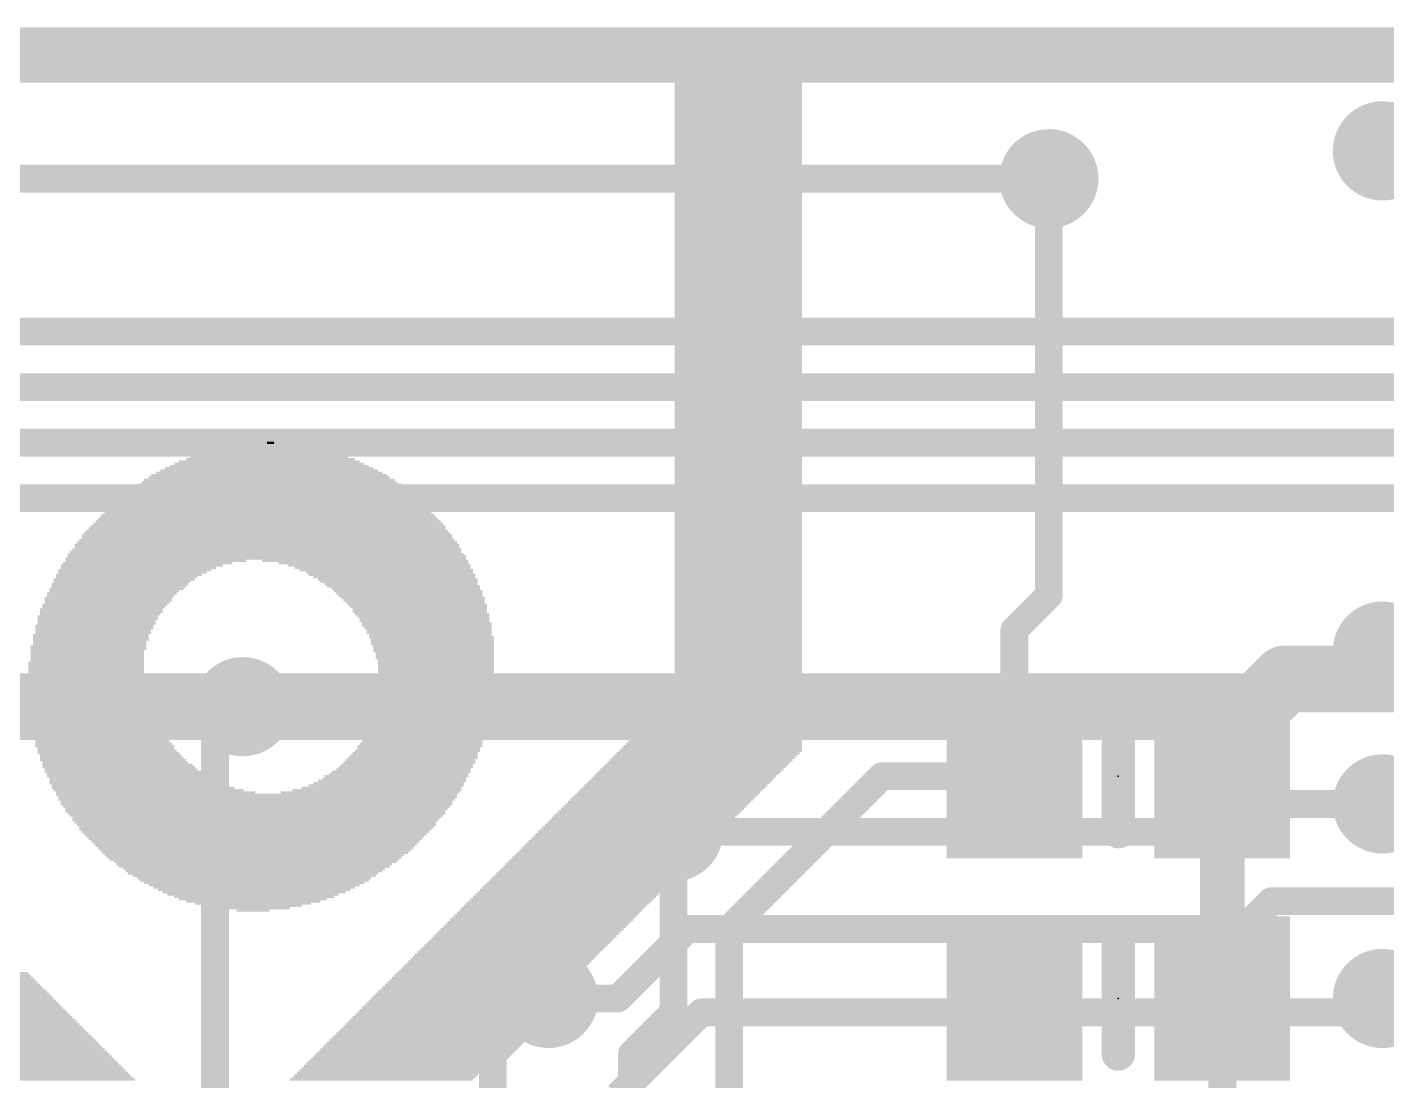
# Model space of a CAD drawing. Extents: x -3.3 to 69.5, y -0.4 to 53.7.
# Drawn here: x 32.07 to 44.49, y 32.65 to 42.28 of the extents above; entities that cross this region are included whole.
import ezdxf

# ---------------------------------------------------------------- set-up
doc = ezdxf.new("R2010")
doc.units = 0
for name, color, linetype in [('1', 12, 'CONTINUOUS'), ('16', 132, 'CONTINUOUS'), ('18', 3, 'CONTINUOUS'), ('200', 4, 'CONTINUOUS'), ('21', 40, 'CONTINUOUS'), ('23', 53, 'CONTINUOUS')]:
    doc.layers.add(name, color=color, linetype=linetype)

# ---------------------------------------------------------------- blocks, each defined once
blk = doc.blocks.new('RECT')
blk.add_solid([(-0.5, -0.5), (0.5, -0.5), (-0.5, 0.5), (0.5, 0.5)])
blk = doc.blocks.new('ROUNDV')
at = {"const_width": 0.5}
blk.add_lwpolyline([(0, -0.25, 1), (0, 0.25, 1), (0, -0.25)], format="xyb", dxfattribs=at)

msp = doc.modelspace()

# ---------------------------------------------------------------- linework, layer by layer
at = {"layer": '1'}
for points, const_width in [([(41.402, 40.894), (41.402, 37.084)], 0.254), ([(41.402, 37.084), (41.087, 36.769)], 0.254), ([(41.087, 36.769), (41.087, 35.433)], 0.254), ([(44.892, 36.134), (44.45, 36.576)], 0.4064), ([(33.782, 35.814), (34.036, 36.068)], 0.254), ([(33.782, 28.588), (33.782, 35.814)], 0.254), ([(39.878, 35.433), (38.481, 34.036)], 0.254), ([(41.087, 35.433), (39.878, 35.433)], 0.254), ([(42.987, 33.401), (42.987, 35.433)], 0.4064), ([(44.45, 35.052), (44.45, 35.179)], 0.254), ([(46.228, 35.052), (44.45, 35.052)], 0.254), ([(37.973, 33.274), (37.973, 34.925)], 0.254), ([(38.481, 15.748), (38.481, 34.036)], 0.254), ([(36.322, 32.893), (36.83, 33.401)], 0.254), ([(42.987, 32.512), (42.987, 33.401)], 0.254), ([(44.577, 33.274), (44.45, 33.401)], 0.254), ([(37.592, 32.893), (37.973, 33.274)], 0.254), ([(45.974, 33.274), (44.577, 33.274)], 0.254), ([(36.322, 28.588), (36.322, 32.893)], 0.254), ([(37.592, 28.588), (37.592, 32.893)], 0.254)]:
    msp.add_lwpolyline(points, dxfattribs=dict(at, const_width=const_width))
for points, const_width in [([(41.4655, 40.894, 1), (41.3385, 40.894)], 0.127), ([(41.4469, 37.0391, 1), (41.3571, 37.1289)], 0.127), ([(41.3385, 37.084, 1), (41.4655, 37.084)], 0.127), ([(41.1505, 36.769, 1), (41.0235, 36.769)], 0.127), ([(41.0421, 36.8139, 1), (41.1319, 36.7241)], 0.127), ([(44.5218, 36.6478, 1), (44.3782, 36.5042)], 0.2032), ([(34.0809, 36.0231, 1), (33.9911, 36.1129)], 0.127), ([(33.8455, 35.814, 1), (33.7185, 35.814)], 0.127), ([(33.7371, 35.8589, 1), (33.8269, 35.7691)], 0.127), ([(39.878, 35.4965, 1), (39.878, 35.3695)], 0.127), ([(39.9229, 35.3881, 1), (39.8331, 35.4779)], 0.127), ([(41.087, 35.3695, 1), (41.087, 35.4965)], 0.127), ([(43.0886, 35.433, 1), (42.8854, 35.433)], 0.2032), ([(41.0235, 35.433, 1), (41.1505, 35.433)], 0.127), ([(44.5135, 35.179, 1), (44.3865, 35.179)], 0.127), ([(44.45, 35.1155, 1), (44.45, 34.9885)], 0.127), ([(38.0365, 34.925, 1), (37.9095, 34.925)], 0.127), ([(44.3865, 35.052, 1), (44.5135, 35.052)], 0.127), ([(38.5445, 34.036, 1), (38.4175, 34.036)], 0.127), ([(38.4361, 34.0809, 1), (38.5259, 33.9911)], 0.127), ([(36.8749, 33.3561, 1), (36.7851, 33.4459)], 0.127), ([(42.8854, 33.401, 1), (43.0886, 33.401)], 0.2032), ([(43.0505, 33.401, 1), (42.9235, 33.401)], 0.127), ([(44.4949, 33.4459, 1), (44.4051, 33.3561)], 0.127), ([(37.9095, 33.274, 1), (38.0365, 33.274)], 0.127), ([(38.0179, 33.2291, 1), (37.9281, 33.3189)], 0.127), ([(44.577, 33.3375, 1), (44.577, 33.2105)], 0.127), ([(44.5321, 33.2291, 1), (44.6219, 33.3189)], 0.127), ([(36.3855, 32.893, 1), (36.2585, 32.893)], 0.127), ([(36.2771, 32.9379, 1), (36.3669, 32.8481)], 0.127), ([(37.6555, 32.893, 1), (37.5285, 32.893)], 0.127), ([(37.5471, 32.9379, 1), (37.6369, 32.8481)], 0.127)]:
    msp.add_lwpolyline(points, format="xyb", dxfattribs=dict(at, const_width=const_width))
at = {"layer": '16'}
for points, const_width in [([(25.4, 40.894), (41.402, 40.894)], 0.254), ([(46.863, 39.497), (24.765, 39.497)], 0.254), ([(47.117, 38.989), (21.717, 38.989)], 0.254), ([(48.641, 38.481), (20.701, 38.481)], 0.254), ([(47.879, 37.973), (22.098, 37.973)], 0.254), ([(44.45, 36.576), (44.45, 36.322)], 0.4064), ([(43.561, 36.322), (43.307, 36.068)], 0.6096), ([(44.45, 36.322), (43.561, 36.322)], 0.6096), ([(45.085, 36.322), (44.45, 36.322)], 0.6096), ([(34.036, 36.068), (30.226, 36.068)], 0.6096), ([(43.307, 36.068), (34.036, 36.068)], 0.6096), ([(43.307, 35.179), (43.053, 34.925)], 0.254), ([(44.45, 35.179), (43.307, 35.179)], 0.254), ([(43.053, 34.925), (37.973, 34.925)], 0.254), ([(43.18, 34.036), (43.434, 34.29)], 0.254), ([(43.434, 34.29), (45.339, 34.29)], 0.254), ([(37.465, 33.401), (38.1, 34.036)], 0.254), ([(38.1, 34.036), (43.18, 34.036)], 0.254), ([(36.83, 33.401), (37.465, 33.401)], 0.254), ([(44.323, 33.274), (44.45, 33.401)], 0.254), ([(38.227, 33.274), (37.465, 32.512)], 0.254), ([(38.227, 33.274), (44.323, 33.274)], 0.254)]:
    msp.add_lwpolyline(points, dxfattribs=dict(at, const_width=const_width))
for points, const_width in [([(41.402, 40.8305, 1), (41.402, 40.9575)], 0.127), ([(44.5516, 36.576, 1), (44.3484, 36.576)], 0.2032), ([(43.561, 36.4744, 1), (43.561, 36.1696)], 0.3048), ([(43.6688, 36.2142, 1), (43.4532, 36.4298)], 0.3048), ([(44.45, 36.4744, 1), (44.45, 36.1696)], 0.3048), ([(44.45, 36.1696, 1), (44.45, 36.4744)], 0.3048), ([(44.3484, 36.322, 1), (44.5516, 36.322)], 0.2032), ([(34.036, 36.2204, 1), (34.036, 35.9156)], 0.3048), ([(34.036, 35.9156, 1), (34.036, 36.2204)], 0.3048), ([(43.1992, 36.1758, 1), (43.4148, 35.9602)], 0.3048), ([(43.307, 35.9156, 1), (43.307, 36.2204)], 0.3048), ([(43.307, 35.2425, 1), (43.307, 35.1155)], 0.127), ([(43.3519, 35.1341, 1), (43.2621, 35.2239)], 0.127), ([(44.45, 35.1155, 1), (44.45, 35.2425)], 0.127), ([(37.973, 34.9885, 1), (37.973, 34.8615)], 0.127), ([(43.053, 34.8615, 1), (43.053, 34.9885)], 0.127), ([(43.0081, 34.9699, 1), (43.0979, 34.8801)], 0.127), ([(43.434, 34.3535, 1), (43.434, 34.2265)], 0.127), ([(43.4789, 34.2451, 1), (43.3891, 34.3349)], 0.127), ([(38.1, 34.0995, 1), (38.1, 33.9725)], 0.127), ([(38.1449, 33.9911, 1), (38.0551, 34.0809)], 0.127), ([(43.1351, 34.0809, 1), (43.2249, 33.9911)], 0.127), ([(43.18, 33.9725, 1), (43.18, 34.0995)], 0.127), ([(36.83, 33.4645, 1), (36.83, 33.3375)], 0.127), ([(37.4201, 33.4459, 1), (37.5099, 33.3561)], 0.127), ([(37.465, 33.3375, 1), (37.465, 33.4645)], 0.127), ([(44.4949, 33.3561, 1), (44.4051, 33.4459)], 0.127), ([(38.227, 33.3375, 1), (38.227, 33.2105)], 0.127), ([(38.2719, 33.2291, 1), (38.1821, 33.3189)], 0.127), ([(44.2781, 33.3189, 1), (44.3679, 33.2291)], 0.127), ([(44.323, 33.2105, 1), (44.323, 33.3375)], 0.127)]:
    msp.add_lwpolyline(points, format="xyb", dxfattribs=dict(at, const_width=const_width))
at = {"layer": '21', "const_width": 0.3048}
for points in [[(42.037, 35.941), (42.037, 34.925)], [(42.037, 33.909), (42.037, 32.893)]]:
    msp.add_lwpolyline(points, dxfattribs=at)
at = {"layer": '21', "const_width": 0.1524}
for points in [[(42.1132, 35.941, 1), (41.9608, 35.941)], [(41.9608, 34.925, 1), (42.1132, 34.925)], [(42.1132, 33.909, 1), (41.9608, 33.909)], [(41.9608, 32.893, 1), (42.1132, 32.893)]]:
    msp.add_lwpolyline(points, format="xyb", dxfattribs=at)
at = {"layer": '23'}
for p in [(42.037, 35.433), (42.037, 33.401)]:
    msp.add_point(p, dxfattribs=at)

# ---------------------------------------------------------------- block references
at = {"layer": '1', "xscale": 1.24, "yscale": 1.5}
for p in [(41.087, 35.433), (42.987, 35.433), (41.087, 33.401), (42.987, 33.401)]:
    msp.add_blockref('RECT', p, dxfattribs=at)
at = {"layer": '18', "xscale": 0.9064, "yscale": 0.9064}
for p in [(44.45, 41.148), (44.45, 41.148), (41.402, 40.894), (41.402, 40.894), (44.45, 36.576), (44.45, 36.576), (34.036, 36.068), (34.036, 36.068), (44.45, 35.179), (44.45, 35.179), (37.973, 34.925), (37.973, 34.925), (36.83, 33.401), (36.83, 33.401), (44.45, 33.401), (44.45, 33.401)]:
    msp.add_blockref('ROUNDV', p, dxfattribs=at)
at = {"layer": '200', "yscale": 0.0212}
for p, xscale in [((46.2262, 42.2681), 37.1037), ((46.2262, 42.247), 37.1037), ((46.2262, 42.2258), 37.1037), ((46.2262, 42.2046), 37.1037), ((46.2262, 42.1835), 37.1037), ((46.2262, 42.1623), 37.1037), ((46.2262, 42.1411), 37.1037), ((46.2262, 42.12), 37.1037), ((46.2262, 42.0988), 37.1037), ((46.2262, 42.0777), 37.1037), ((46.2262, 42.0565), 37.1037), ((46.2262, 42.0353), 37.1037), ((46.2262, 42.0142), 37.1037), ((46.2262, 41.993), 37.1037), ((46.2262, 41.9718), 37.1037), ((46.2262, 41.9507), 37.1037), ((46.2262, 41.9295), 37.1037), ((46.2262, 41.9083), 37.1037), ((46.2262, 41.8872), 37.1037), ((46.2262, 41.866), 37.1037), ((46.2262, 41.8448), 37.1037), ((46.2262, 41.8237), 37.1037), ((46.2262, 41.8025), 37.1037), ((46.2262, 41.7813), 37.1037), ((38.5641, 41.7602), 1.1641), ((38.5641, 41.739), 1.1641), ((38.5641, 41.7178), 1.1641), ((38.5641, 41.6967), 1.1641), ((38.5641, 41.6755), 1.1641), ((38.5641, 41.6543), 1.1641), ((38.5641, 41.6332), 1.1641), ((38.5641, 41.612), 1.1641), ((38.5641, 41.5908), 1.1641), ((38.5641, 41.5697), 1.1641), ((38.5641, 41.5485), 1.1641), ((38.5641, 41.5273), 1.1641), ((38.5641, 41.5062), 1.1641), ((38.5641, 41.485), 1.1641), ((38.5641, 41.4638), 1.1641), ((38.5641, 41.4427), 1.1641), ((38.5641, 41.4215), 1.1641), ((38.5641, 41.4003), 1.1641), ((38.5641, 41.3792), 1.1641), ((38.5641, 41.358), 1.1641), ((38.5641, 41.3368), 1.1641), ((38.5641, 41.3157), 1.1641), ((38.5641, 41.2945), 1.1641), ((38.5641, 41.2733), 1.1641), ((38.5641, 41.2522), 1.1641), ((38.5641, 41.231), 1.1641), ((38.5641, 41.2099), 1.1641), ((38.5641, 41.1887), 1.1641), ((38.5641, 41.1675), 1.1641), ((38.5641, 41.1464), 1.1641), ((38.5641, 41.1252), 1.1641), ((38.5641, 41.104), 1.1641), ((38.5641, 41.0829), 1.1641), ((38.5641, 41.0617), 1.1641), ((38.5641, 41.0405), 1.1641), ((38.5641, 41.0194), 1.1641), ((38.5641, 40.9982), 1.1641), ((38.5641, 40.977), 1.1641), ((38.5641, 40.9559), 1.1641), ((38.5641, 40.9347), 1.1641), ((38.5641, 40.9135), 1.1641), ((38.5641, 40.8924), 1.1641), ((38.5641, 40.8712), 1.1641), ((38.5641, 40.85), 1.1641), ((38.5641, 40.8289), 1.1641), ((38.5641, 40.8077), 1.1641), ((38.5641, 40.7865), 1.1641), ((38.5641, 40.7654), 1.1641), ((38.5641, 40.7442), 1.1641), ((38.5641, 40.723), 1.1641), ((38.5641, 40.7019), 1.1641), ((38.5641, 40.6807), 1.1641), ((38.5641, 40.6595), 1.1641), ((38.5641, 40.6384), 1.1641), ((38.5641, 40.6172), 1.1641), ((38.5641, 40.596), 1.1641), ((38.5641, 40.5749), 1.1641), ((38.5641, 40.5537), 1.1641), ((38.5641, 40.5325), 1.1641), ((38.5641, 40.5114), 1.1641), ((38.5641, 40.4902), 1.1641), ((38.5641, 40.469), 1.1641), ((38.5641, 40.4479), 1.1641), ((38.5641, 40.4267), 1.1641), ((38.5641, 40.4056), 1.1641), ((38.5641, 40.3844), 1.1641), ((38.5641, 40.3632), 1.1641), ((38.5641, 40.3421), 1.1641), ((38.5641, 40.3209), 1.1641), ((38.5641, 40.2997), 1.1641), ((38.5641, 40.2786), 1.1641), ((38.5641, 40.2574), 1.1641), ((38.5641, 40.2362), 1.1641), ((38.5641, 40.2151), 1.1641), ((38.5641, 40.1939), 1.1641), ((38.5641, 40.1727), 1.1641), ((38.5641, 40.1516), 1.1641), ((38.5641, 40.1304), 1.1641), ((38.5641, 40.1092), 1.1641), ((38.5641, 40.0881), 1.1641), ((38.5641, 40.0669), 1.1641), ((38.5641, 40.0457), 1.1641), ((38.5641, 40.0246), 1.1641), ((38.5641, 40.0034), 1.1641), ((38.5641, 39.9822), 1.1641), ((38.5641, 39.9611), 1.1641), ((38.5641, 39.9399), 1.1641), ((38.5641, 39.9187), 1.1641), ((38.5641, 39.8976), 1.1641), ((38.5641, 39.8764), 1.1641), ((38.5641, 39.8552), 1.1641), ((38.5641, 39.8341), 1.1641), ((38.5641, 39.8129), 1.1641), ((38.5641, 39.7917), 1.1641), ((38.5641, 39.7706), 1.1641), ((38.5641, 39.7494), 1.1641), ((38.5641, 39.7282), 1.1641), ((38.5641, 39.7071), 1.1641), ((38.5641, 39.6859), 1.1641), ((38.5641, 39.6647), 1.1641), ((38.5641, 39.6436), 1.1641), ((38.5641, 39.6224), 1.1641), ((38.5641, 39.6012), 1.1641), ((38.5641, 39.5801), 1.1641), ((38.5641, 39.5589), 1.1641), ((38.5641, 39.5378), 1.1641), ((38.5641, 39.5166), 1.1641), ((38.5641, 39.4954), 1.1641), ((38.5641, 39.4743), 1.1641), ((38.5641, 39.4531), 1.1641), ((38.5641, 39.4319), 1.1641), ((38.5641, 39.4108), 1.1641), ((38.5641, 39.3896), 1.1641), ((38.5641, 39.3684), 1.1641), ((38.5641, 39.3473), 1.1641), ((38.5641, 39.3261), 1.1641), ((38.5641, 39.3049), 1.1641), ((38.5641, 39.2838), 1.1641), ((38.5641, 39.2626), 1.1641), ((38.5641, 39.2414), 1.1641), ((38.5641, 39.2203), 1.1641), ((38.5641, 39.1991), 1.1641), ((38.5641, 39.1779), 1.1641), ((38.5641, 39.1568), 1.1641), ((38.5641, 39.1356), 1.1641), ((38.5641, 39.1144), 1.1641), ((38.5641, 39.0933), 1.1641), ((38.5641, 39.0721), 1.1641), ((38.5641, 39.0509), 1.1641), ((38.5641, 39.0298), 1.1641), ((38.5641, 39.0086), 1.1641), ((38.5641, 38.9874), 1.1641), ((38.5641, 38.9663), 1.1641), ((38.5641, 38.9451), 1.1641), ((38.5641, 38.9239), 1.1641), ((38.5641, 38.9028), 1.1641), ((38.5641, 38.8816), 1.1641), ((38.5641, 38.8604), 1.1641), ((38.5641, 38.8393), 1.1641), ((38.5641, 38.8181), 1.1641), ((38.5641, 38.7969), 1.1641), ((38.5641, 38.7758), 1.1641), ((38.5641, 38.7546), 1.1641), ((38.5641, 38.7335), 1.1641), ((38.5641, 38.7123), 1.1641), ((38.5641, 38.6911), 1.1641), ((38.5641, 38.67), 1.1641), ((38.5641, 38.6488), 1.1641), ((38.5641, 38.6276), 1.1641), ((38.5641, 38.6065), 1.1641), ((38.5641, 38.5853), 1.1641), ((38.5641, 38.5641), 1.1641), ((38.5641, 38.543), 1.1641), ((38.5641, 38.5218), 1.1641), ((34.278, 38.3948), 1.1853), ((34.2886, 38.416), 1.0371), ((34.278, 38.4371), 0.8466), ((34.2886, 38.4583), 0.6138), ((34.2886, 38.4795), 0.0635), ((38.5641, 38.5006), 1.1641), ((38.5641, 38.4795), 1.1641), ((38.5641, 38.4583), 1.1641), ((38.5641, 38.4371), 1.1641), ((38.5641, 38.416), 1.1641), ((38.5641, 38.3948), 1.1641), ((34.278, 38.2678), 1.8203), ((34.278, 38.289), 1.7356), ((34.278, 38.3101), 1.6509), ((34.2886, 38.3313), 1.5451), ((34.278, 38.3525), 1.4393), ((34.278, 38.3736), 1.3123), ((38.5641, 38.3736), 1.1641), ((38.5641, 38.3525), 1.1641), ((38.5641, 38.3313), 1.1641), ((38.5641, 38.3101), 1.1641), ((38.5641, 38.289), 1.1641), ((38.5641, 38.2678), 1.1641), ((34.278, 38.1408), 2.2859), ((34.278, 38.162), 2.2012), ((34.278, 38.1831), 2.1589), ((34.278, 38.2043), 2.0742), ((34.278, 38.2255), 1.9896), ((34.278, 38.2466), 1.9049), ((38.5641, 38.2466), 1.1641), ((38.5641, 38.2255), 1.1641), ((38.5641, 38.2043), 1.1641), ((38.5641, 38.1831), 1.1641), ((38.5641, 38.162), 1.1641), ((38.5641, 38.1408), 1.1641), ((34.278, 38.0138), 2.6246), ((34.2675, 38.035), 2.5611), ((34.2675, 38.0561), 2.5187), ((34.278, 38.0773), 2.4552), ((34.278, 38.0985), 2.4129), ((34.278, 38.1196), 2.3282), ((38.5641, 38.1196), 1.1641), ((38.5641, 38.0985), 1.1641), ((38.5641, 38.0773), 1.1641), ((38.5641, 38.0561), 1.1641), ((38.5641, 38.035), 1.1641), ((38.5641, 38.0138), 1.1641), ((34.2675, 37.8868), 2.8997), ((34.2675, 37.908), 2.8574), ((34.2675, 37.9291), 2.8151), ((34.2675, 37.9503), 2.7727), ((34.2675, 37.9715), 2.7304), ((34.2675, 37.9926), 2.6881), ((38.5641, 37.9926), 1.1641), ((38.5641, 37.9715), 1.1641), ((38.5641, 37.9503), 1.1641), ((38.5641, 37.9291), 1.1641), ((38.5641, 37.908), 1.1641), ((38.5641, 37.8868), 1.1641), ((34.2675, 37.7598), 3.1537), ((34.2675, 37.781), 3.1114), ((34.2675, 37.8022), 3.069), ((34.2675, 37.8233), 3.0267), ((34.2675, 37.8445), 2.9844), ((34.2675, 37.8657), 2.942), ((38.5641, 37.8657), 1.1641), ((38.5641, 37.8445), 1.1641), ((38.5641, 37.8233), 1.1641), ((38.5641, 37.8022), 1.1641), ((38.5641, 37.781), 1.1641), ((38.5641, 37.7598), 1.1641), ((34.2569, 37.654), 3.3442), ((34.2569, 37.6752), 3.3019), ((34.2569, 37.6963), 3.2595), ((34.2675, 37.7175), 3.2384), ((34.2675, 37.7387), 3.196), ((38.5641, 37.7387), 1.1641), ((38.5641, 37.7175), 1.1641), ((38.5641, 37.6963), 1.1641), ((38.5641, 37.6752), 1.1641), ((38.5641, 37.654), 1.1641), ((34.2569, 37.5482), 3.5135), ((34.2569, 37.527), 3.5135), ((34.2569, 37.5693), 3.4712), ((34.2569, 37.5905), 3.4289), ((34.2569, 37.6328), 3.3865), ((34.2569, 37.6117), 3.3865), ((38.5641, 37.6328), 1.1641), ((38.5641, 37.6117), 1.1641), ((38.5641, 37.5905), 1.1641), ((38.5641, 37.5693), 1.1641), ((38.5641, 37.5482), 1.1641), ((38.5641, 37.527), 1.1641), ((34.2463, 37.4212), 3.6617), ((33.2409, 37.4), 1.6509), ((34.2463, 37.4635), 3.6194), ((34.2569, 37.4423), 3.6405), ((34.2463, 37.4847), 3.577), ((34.2569, 37.5058), 3.5559), ((35.1564, 37.4), 1.8838), ((38.5641, 37.5058), 1.1641), ((38.5641, 37.4847), 1.1641), ((38.5641, 37.4635), 1.1641), ((38.5641, 37.4423), 1.1641), ((38.5641, 37.4212), 1.1641), ((38.5641, 37.4), 1.1641), ((32.9975, 37.273), 1.3334), ((33.0504, 37.3153), 1.3969), ((33.0293, 37.2942), 1.3546), ((33.1139, 37.3577), 1.4816), ((33.0822, 37.3365), 1.4181), ((33.1668, 37.3788), 1.5451), ((35.2305, 37.3788), 1.7356), ((35.2834, 37.3577), 1.6721), ((35.3152, 37.3365), 1.6086), ((35.3469, 37.3153), 1.5874), ((35.3787, 37.2942), 1.5239), ((35.3998, 37.273), 1.5239), ((38.5641, 37.3788), 1.1641), ((38.5641, 37.3577), 1.1641), ((38.5641, 37.3365), 1.1641), ((38.5641, 37.3153), 1.1641), ((38.5641, 37.2942), 1.1641), ((38.5641, 37.273), 1.1641), ((32.8811, 37.146), 1.2276), ((32.9128, 37.1883), 1.2488), ((32.9023, 37.1672), 1.2276), ((32.9552, 37.2307), 1.2911), ((32.934, 37.2095), 1.2488), ((32.9763, 37.2518), 1.2911), ((35.421, 37.2518), 1.4816), ((35.4527, 37.2307), 1.4604), ((35.4633, 37.2095), 1.4393), ((35.4845, 37.1883), 1.3969), ((35.5057, 37.1672), 1.3969), ((35.5268, 37.146), 1.3546), ((38.5641, 37.2518), 1.1641), ((38.5641, 37.2307), 1.1641), ((38.5641, 37.2095), 1.1641), ((38.5641, 37.1883), 1.1641), ((38.5641, 37.1672), 1.1641), ((38.5641, 37.146), 1.1641), ((32.807, 37.0614), 1.1641), ((32.807, 37.0402), 1.1641), ((32.7964, 37.019), 1.143), ((32.8388, 37.1037), 1.1853), ((32.8282, 37.0825), 1.1641), ((32.8599, 37.1248), 1.1853), ((35.548, 37.1248), 1.3546), ((35.5586, 37.1037), 1.3334), ((35.5692, 37.0825), 1.3123), ((35.5903, 37.0614), 1.3123), ((35.6009, 37.0402), 1.2911), ((35.6115, 37.019), 1.27), ((38.5641, 37.1248), 1.1641), ((38.5641, 37.1037), 1.1641), ((38.5641, 37.0825), 1.1641), ((38.5641, 37.0614), 1.1641), ((38.5641, 37.0402), 1.1641), ((38.5641, 37.019), 1.1641), ((32.7118, 36.892), 1.1006), ((32.7435, 36.9555), 1.1218), ((32.7435, 36.9344), 1.1218), ((32.7329, 36.9132), 1.1006), ((32.7753, 36.9979), 1.143), ((32.7647, 36.9767), 1.1218), ((35.6327, 36.9979), 1.27), ((35.6432, 36.9767), 1.2488), ((35.6538, 36.9555), 1.2276), ((35.6538, 36.9344), 1.2276), ((35.675, 36.9132), 1.2276), ((35.6856, 36.892), 1.2065), ((38.5641, 36.9979), 1.1641), ((38.5641, 36.9767), 1.1641), ((38.5641, 36.9555), 1.1641), ((38.5641, 36.9344), 1.1641), ((38.5641, 36.9132), 1.1641), ((38.5641, 36.892), 1.1641), ((32.68, 36.8074), 1.0795), ((32.68, 36.7862), 1.0795), ((32.7118, 36.8709), 1.1006), ((32.7012, 36.8497), 1.0795), ((32.7012, 36.8285), 1.0795), ((35.6962, 36.8709), 1.1853), ((35.6962, 36.8497), 1.1853), ((35.7173, 36.8285), 1.1853), ((35.7173, 36.8074), 1.1853), ((35.7279, 36.7862), 1.1641), ((38.5641, 36.8709), 1.1641), ((38.5641, 36.8497), 1.1641), ((38.5641, 36.8285), 1.1641), ((38.5641, 36.8074), 1.1641), ((38.5641, 36.7862), 1.1641), ((32.6483, 36.7227), 1.0583), ((32.6483, 36.7015), 1.0583), ((32.6483, 36.6804), 1.0583), ((32.6377, 36.6592), 1.0371), ((32.6694, 36.765), 1.0583), ((32.6694, 36.7439), 1.0583), ((35.7385, 36.765), 1.143), ((35.7385, 36.7439), 1.143), ((35.7491, 36.7227), 1.1218), ((35.7597, 36.7015), 1.143), ((35.7702, 36.6804), 1.1218), ((35.7702, 36.6592), 1.1218), ((38.5641, 36.765), 1.1641), ((38.5641, 36.7439), 1.1641), ((38.5641, 36.7227), 1.1641), ((38.5641, 36.7015), 1.1641), ((38.5641, 36.6804), 1.1641), ((38.5641, 36.6592), 1.1641), ((32.6271, 36.6169), 1.0583), ((32.6271, 36.5957), 1.0583), ((32.6165, 36.5745), 1.0371), ((32.6165, 36.5534), 1.0371), ((32.6165, 36.5322), 1.0371), ((32.6377, 36.638), 1.0371), ((35.7702, 36.638), 1.1218), ((35.7808, 36.6169), 1.1006), ((35.7808, 36.5957), 1.1006), ((35.7808, 36.5745), 1.1006), ((35.7914, 36.5534), 1.0795), ((35.7914, 36.5322), 1.0795), ((38.5641, 36.638), 1.1641), ((38.5641, 36.6169), 1.1641), ((38.5641, 36.5957), 1.1641), ((38.5641, 36.5745), 1.1641), ((38.5641, 36.5534), 1.1641), ((38.5641, 36.5322), 1.1641), ((32.6059, 36.4687), 1.0583), ((32.6059, 36.4475), 1.0583), ((32.6059, 36.4264), 1.0583), ((32.6059, 36.4052), 1.0583), ((32.6165, 36.511), 1.0371), ((32.6165, 36.4899), 1.0371), ((35.7914, 36.511), 1.0795), ((35.802, 36.4899), 1.0583), ((35.802, 36.4687), 1.0583), ((35.802, 36.4475), 1.0583), ((35.802, 36.4264), 1.0583), ((35.802, 36.4052), 1.0583), ((38.5641, 36.511), 1.1641), ((38.5641, 36.4899), 1.1641), ((38.5641, 36.4687), 1.1641), ((38.5641, 36.4475), 1.1641), ((38.5641, 36.4264), 1.1641), ((38.5641, 36.4052), 1.1641), ((32.6059, 36.384), 1.0583), ((32.6059, 36.3629), 1.0583), ((32.6059, 36.3417), 1.0583), ((32.6059, 36.3205), 1.0583), ((32.6059, 36.2994), 1.0583), ((32.6059, 36.2782), 1.0583), ((35.802, 36.384), 1.0583), ((35.8126, 36.3629), 1.0371), ((35.8126, 36.3417), 1.0371), ((35.8126, 36.3205), 1.0371), ((35.8126, 36.2994), 1.0371), ((35.8126, 36.2782), 1.0371), ((38.5641, 36.384), 1.1641), ((38.5641, 36.3629), 1.1641), ((38.5641, 36.3417), 1.1641), ((38.5641, 36.3205), 1.1641), ((38.5641, 36.2994), 1.1641), ((38.5641, 36.2782), 1.1641), ((32.6059, 36.257), 1.0583), ((32.6059, 36.2359), 1.0583), ((32.6165, 36.2147), 1.0795), ((32.6165, 36.1936), 1.0795), ((32.6165, 36.1724), 1.0795), ((32.6165, 36.1512), 1.0795), ((35.802, 36.1936), 1.0583), ((35.802, 36.1724), 1.0583), ((35.802, 36.1512), 1.0583), ((35.8126, 36.257), 1.0371), ((35.8126, 36.2359), 1.0371), ((35.8126, 36.2147), 1.0371), ((38.5535, 36.1512), 1.1853), ((38.5641, 36.257), 1.1641), ((38.5641, 36.2359), 1.1641), ((38.5641, 36.2147), 1.1641), ((38.5641, 36.1936), 1.1641), ((38.5641, 36.1724), 1.1641), ((32.6271, 36.1301), 1.1006), ((32.6271, 36.1089), 1.1006), ((32.6271, 36.0877), 1.1006), ((32.6377, 36.0666), 1.1218), ((32.6377, 36.0454), 1.1218), ((32.6483, 36.0242), 1.1006), ((35.7808, 36.0666), 1.0583), ((35.7808, 36.0454), 1.0583), ((35.7808, 36.0242), 1.0583), ((35.7914, 36.1301), 1.0371), ((35.7914, 36.1089), 1.0371), ((35.7914, 36.0877), 1.0371), ((38.49, 36.0242), 1.3123), ((38.5006, 36.0454), 1.2911), ((38.5112, 36.0666), 1.2699), ((38.5218, 36.0877), 1.2488), ((38.5324, 36.1089), 1.2276), ((38.543, 36.1301), 1.2065), ((32.6694, 35.9607), 1.143), ((32.6694, 35.9396), 1.143), ((32.68, 35.9184), 1.1641), ((32.68, 35.8972), 1.1641), ((32.6589, 36.0031), 1.1218), ((32.6589, 35.9819), 1.1218), ((35.7491, 35.9184), 1.0795), ((35.7385, 35.8972), 1.0583), ((35.7597, 35.9819), 1.0583), ((35.7597, 35.9607), 1.0583), ((35.7597, 35.9396), 1.0583), ((35.7702, 36.0031), 1.0371), ((38.4265, 35.8972), 1.4393), ((38.4371, 35.9184), 1.4181), ((38.4477, 35.9396), 1.3969), ((38.4583, 35.9607), 1.3758), ((38.4689, 35.9819), 1.3546), ((38.4795, 36.0031), 1.3334), ((32.7012, 35.8761), 1.1641), ((32.7012, 35.8549), 1.1641), ((32.7118, 35.8337), 1.1853), ((32.7224, 35.8126), 1.2065), ((32.7224, 35.7914), 1.2065), ((35.6962, 35.7914), 1.1006), ((35.7067, 35.8126), 1.0795), ((35.7173, 35.8337), 1.1006), ((35.7279, 35.8761), 1.0795), ((35.7279, 35.8549), 1.0795), ((38.3736, 35.7914), 1.5451), ((38.3842, 35.8126), 1.5239), ((38.3948, 35.8337), 1.5028), ((38.4054, 35.8549), 1.4816), ((38.416, 35.8761), 1.4604), ((32.7435, 35.7702), 1.2065), ((32.7541, 35.7491), 1.2276), ((32.7647, 35.7279), 1.2488), ((32.7753, 35.7067), 1.2699), ((32.7964, 35.6644), 1.2699), ((32.7859, 35.6856), 1.2488), ((35.6327, 35.6644), 1.143), ((35.6538, 35.7067), 1.143), ((35.6432, 35.6856), 1.1218), ((35.6644, 35.7279), 1.1218), ((35.6856, 35.7702), 1.1218), ((35.675, 35.7491), 1.1006), ((38.3101, 35.6644), 1.6721), ((38.3207, 35.6856), 1.6509), ((38.3313, 35.7067), 1.6298), ((38.3419, 35.7279), 1.6086), ((38.3525, 35.7491), 1.5874), ((38.363, 35.7702), 1.5663), ((32.807, 35.6432), 1.2911), ((32.8282, 35.6221), 1.2911), ((32.8388, 35.6009), 1.3123), ((32.8494, 35.5797), 1.3334), ((32.8705, 35.5586), 1.3334), ((32.8917, 35.5374), 1.3758), ((35.5374, 35.5374), 1.2065), ((35.5586, 35.5586), 1.2065), ((35.5692, 35.5797), 1.1853), ((35.5903, 35.6009), 1.1853), ((35.6009, 35.6221), 1.1641), ((35.6115, 35.6432), 1.143), ((38.1831, 35.5374), 1.6721), ((38.2043, 35.5586), 1.6721), ((38.2255, 35.5797), 1.6721), ((38.2466, 35.6009), 1.6721), ((38.2678, 35.6221), 1.6721), ((38.289, 35.6432), 1.6721), ((32.9023, 35.5162), 1.3969), ((32.9234, 35.4951), 1.3969), ((32.9446, 35.4739), 1.4393), ((32.9869, 35.4316), 1.4816), ((32.9658, 35.4527), 1.4393), ((33.0187, 35.4104), 1.5028), ((35.421, 35.4104), 1.3123), ((35.4422, 35.4316), 1.3123), ((35.4633, 35.4527), 1.2699), ((35.4845, 35.4739), 1.2699), ((35.5057, 35.4951), 1.2276), ((35.5268, 35.5162), 1.2276), ((38.0561, 35.4104), 1.6721), ((38.0773, 35.4316), 1.6721), ((38.0985, 35.4527), 1.6721), ((38.1196, 35.4739), 1.6721), ((38.1408, 35.4951), 1.6721), ((38.162, 35.5162), 1.6721), ((33.061, 35.3681), 1.5874), ((33.0293, 35.3893), 1.5239), ((33.1245, 35.3258), 1.6721), ((33.0928, 35.3469), 1.6086), ((33.1774, 35.3046), 1.7356), ((33.2409, 35.2834), 1.8203), ((35.1988, 35.2834), 1.6298), ((35.2623, 35.3046), 1.5451), ((35.3046, 35.3258), 1.4604), ((35.3469, 35.3469), 1.4181), ((35.3681, 35.3681), 1.3758), ((35.3998, 35.3893), 1.3546), ((37.9291, 35.2834), 1.6721), ((37.9503, 35.3046), 1.6721), ((37.9715, 35.3258), 1.6721), ((37.9926, 35.3469), 1.6721), ((38.0138, 35.3681), 1.6721), ((38.035, 35.3893), 1.6721), ((34.1616, 35.2623), 3.6617), ((34.1722, 35.2411), 3.6405), ((34.1616, 35.2199), 3.6194), ((34.1616, 35.1988), 3.577), ((34.1616, 35.1776), 3.577), ((34.1616, 35.1564), 3.5347), ((37.8022, 35.1564), 1.6721), ((37.8233, 35.1776), 1.6721), ((37.8445, 35.1988), 1.6721), ((37.8657, 35.2199), 1.6721), ((37.8868, 35.2411), 1.6721), ((37.908, 35.2623), 1.6721), ((34.1616, 35.1353), 3.4924), ((34.1511, 35.1141), 3.4712), ((34.1616, 35.0929), 3.45), ((34.1616, 35.0718), 3.4077), ((34.1616, 35.0506), 3.3654), ((34.1511, 35.0294), 3.3442), ((37.6752, 35.0294), 1.6721), ((37.6963, 35.0506), 1.6721), ((37.7175, 35.0718), 1.6721), ((37.7387, 35.0929), 1.6721), ((37.7598, 35.1141), 1.6721), ((37.781, 35.1353), 1.6721), ((34.1511, 35.0083), 3.3019), ((34.1616, 34.9871), 3.2807), ((34.1616, 34.9659), 3.2384), ((34.1511, 34.9448), 3.2172), ((34.1511, 34.9236), 3.1749), ((34.1511, 34.9024), 3.1325), ((37.5482, 34.9024), 1.6721), ((37.5693, 34.9236), 1.6721), ((37.5905, 34.9448), 1.6721), ((37.6117, 34.9659), 1.6721), ((37.6328, 34.9871), 1.6721), ((37.654, 35.0083), 1.6721), ((34.1511, 34.8813), 3.0902), ((34.1511, 34.8601), 3.0479), ((34.1511, 34.8389), 3.0055), ((34.1511, 34.8178), 2.9632), ((34.1511, 34.7966), 2.9209), ((37.4423, 34.7966), 1.6721), ((37.4635, 34.8178), 1.6721), ((37.4847, 34.8389), 1.6721), ((37.5058, 34.8601), 1.6721), ((37.527, 34.8813), 1.6721), ((34.1511, 34.7754), 2.8786), ((34.1511, 34.7543), 2.8362), ((34.1511, 34.7331), 2.7939), ((34.1405, 34.7119), 2.7304), ((34.1405, 34.6908), 2.6881), ((34.1405, 34.6696), 2.6457), ((37.3153, 34.6696), 1.6721), ((37.3365, 34.6908), 1.6721), ((37.3577, 34.7119), 1.6721), ((37.3788, 34.7331), 1.6721), ((37.4, 34.7543), 1.6721), ((37.4212, 34.7754), 1.6721), ((34.1511, 34.6484), 2.5822), ((34.1405, 34.6273), 2.5187), ((34.1405, 34.6061), 2.4764), ((34.1405, 34.5849), 2.3917), ((34.1405, 34.5638), 2.3494), ((34.1299, 34.5426), 2.2859), ((37.1883, 34.5426), 1.6721), ((37.2095, 34.5638), 1.6721), ((37.2307, 34.5849), 1.6721), ((37.2518, 34.6061), 1.6721), ((37.273, 34.6273), 1.6721), ((37.2942, 34.6484), 1.6721), ((34.1405, 34.5215), 2.2224), ((34.1405, 34.5003), 2.1378), ((34.1405, 34.4791), 2.0954), ((34.1405, 34.458), 2.0108), ((34.1405, 34.4368), 1.9261), ((34.1405, 34.4156), 1.8414), ((37.0614, 34.4156), 1.6721), ((37.0825, 34.4368), 1.6721), ((37.1037, 34.458), 1.6721), ((37.1249, 34.4791), 1.6721), ((37.146, 34.5003), 1.6721), ((37.1672, 34.5215), 1.6721), ((34.1405, 34.3945), 1.7568), ((34.1405, 34.3733), 1.6721), ((34.1299, 34.3521), 1.5663), ((34.1405, 34.331), 1.4604), ((34.1299, 34.3098), 1.3546), ((34.1299, 34.2886), 1.2276), ((36.9344, 34.2886), 1.6721), ((36.9555, 34.3098), 1.6721), ((36.9767, 34.331), 1.6721), ((36.9979, 34.3521), 1.6721), ((37.019, 34.3733), 1.6721), ((37.0402, 34.3945), 1.6721), ((34.1299, 34.2675), 1.0583), ((34.1299, 34.2463), 0.889), ((34.1299, 34.2251), 0.6773), ((34.1299, 34.204), 0.2963), ((36.8074, 34.1616), 1.6721), ((36.8285, 34.1828), 1.6721), ((36.8497, 34.204), 1.6721), ((36.8709, 34.2251), 1.6721), ((36.892, 34.2463), 1.6721), ((36.9132, 34.2675), 1.6721), ((36.6804, 34.0346), 1.6721), ((36.7015, 34.0558), 1.6721), ((36.7227, 34.077), 1.6721), ((36.7439, 34.0981), 1.6721), ((36.765, 34.1193), 1.6721), ((36.7862, 34.1405), 1.6721), ((36.5745, 33.9288), 1.6721), ((36.5957, 33.95), 1.6721), ((36.6169, 33.9711), 1.6721), ((36.638, 33.9923), 1.6721), ((36.6592, 34.0135), 1.6721), ((36.4475, 33.8018), 1.6721), ((36.4687, 33.823), 1.6721), ((36.4899, 33.8441), 1.6721), ((36.511, 33.8653), 1.6721), ((36.5322, 33.8865), 1.6721), ((36.5534, 33.9076), 1.6721), ((36.3205, 33.6748), 1.6721), ((36.3417, 33.696), 1.6721), ((36.3629, 33.7172), 1.6721), ((36.384, 33.7383), 1.6721), ((36.4052, 33.7595), 1.6721), ((36.4264, 33.7806), 1.6721), ((31.2513, 33.6325), 1.6509), ((31.2725, 33.6113), 1.6509), ((31.2937, 33.5902), 1.6509), ((31.3148, 33.569), 1.6509), ((31.336, 33.5478), 1.6509), ((36.1936, 33.5478), 1.6721), ((36.2147, 33.569), 1.6721), ((36.2359, 33.5902), 1.6721), ((36.257, 33.6113), 1.6721), ((36.2782, 33.6325), 1.6721), ((36.2994, 33.6537), 1.6721), ((31.3572, 33.5267), 1.6509), ((31.3783, 33.5055), 1.6509), ((31.3995, 33.4843), 1.6509), ((31.4207, 33.4632), 1.6509), ((31.4418, 33.442), 1.6509), ((31.463, 33.4208), 1.6509), ((36.0666, 33.4208), 1.6721), ((36.0877, 33.442), 1.6721), ((36.1089, 33.4632), 1.6721), ((36.1301, 33.4843), 1.6721), ((36.1512, 33.5055), 1.6721), ((36.1724, 33.5267), 1.6721), ((31.4842, 33.3997), 1.6509), ((31.5053, 33.3785), 1.6509), ((31.5265, 33.3573), 1.6509), ((31.5477, 33.3362), 1.6509), ((31.5688, 33.315), 1.6509), ((31.59, 33.2938), 1.6509), ((35.9396, 33.2938), 1.6721), ((35.9607, 33.315), 1.6721), ((35.9819, 33.3362), 1.6721), ((36.0031, 33.3573), 1.6721), ((36.0242, 33.3785), 1.6721), ((36.0454, 33.3997), 1.6721), ((31.6112, 33.2727), 1.6509), ((31.6323, 33.2515), 1.6509), ((31.6535, 33.2303), 1.6509), ((31.6746, 33.2092), 1.6509), ((31.6958, 33.188), 1.6509), ((31.717, 33.1668), 1.6509), ((35.8126, 33.1668), 1.6721), ((35.8337, 33.188), 1.6721), ((35.8549, 33.2092), 1.6721), ((35.8761, 33.2303), 1.6721), ((35.8972, 33.2515), 1.6721), ((35.9184, 33.2727), 1.6721), ((31.7381, 33.1457), 1.6509), ((31.7593, 33.1245), 1.6509), ((31.7805, 33.1033), 1.6509), ((31.8016, 33.0822), 1.6509), ((31.8228, 33.061), 1.6509), ((31.844, 33.0398), 1.6509), ((35.6856, 33.0398), 1.6721), ((35.7067, 33.061), 1.6721), ((35.7279, 33.0822), 1.6721), ((35.7491, 33.1033), 1.6721), ((35.7702, 33.1245), 1.6721), ((35.7914, 33.1457), 1.6721), ((31.8651, 33.0187), 1.6509), ((31.8863, 32.9975), 1.6509), ((31.9075, 32.9763), 1.6509), ((31.9286, 32.9552), 1.6509), ((31.9498, 32.934), 1.6509), ((35.5797, 32.934), 1.6721), ((35.6009, 32.9552), 1.6721), ((35.6221, 32.9763), 1.6721), ((35.6432, 32.9975), 1.6721), ((35.6644, 33.0187), 1.6721), ((31.971, 32.9128), 1.6509), ((31.9921, 32.8917), 1.6509), ((32.0133, 32.8705), 1.6509), ((32.0345, 32.8494), 1.6509), ((32.0556, 32.8282), 1.6509), ((32.0768, 32.807), 1.6509), ((35.4528, 32.807), 1.6721), ((35.4739, 32.8282), 1.6721), ((35.4951, 32.8494), 1.6721), ((35.5162, 32.8705), 1.6721), ((35.5374, 32.8917), 1.6721), ((35.5586, 32.9128), 1.6721), ((32.098, 32.7859), 1.6509), ((32.1191, 32.7647), 1.6509), ((32.1403, 32.7435), 1.6509), ((32.1615, 32.7224), 1.6509), ((32.1826, 32.7012), 1.6509), ((32.2038, 32.68), 1.6509), ((35.3258, 32.68), 1.6721), ((35.3469, 32.7012), 1.6721), ((35.3681, 32.7224), 1.6721), ((35.3893, 32.7435), 1.6721), ((35.4104, 32.7647), 1.6721), ((35.4316, 32.7859), 1.6721), ((32.225, 32.6589), 1.6509), ((35.3046, 32.6589), 1.6721)]:
    msp.add_blockref('RECT', p, dxfattribs=dict(at, xscale=xscale))

doc.saveas('drawing.dxf')
